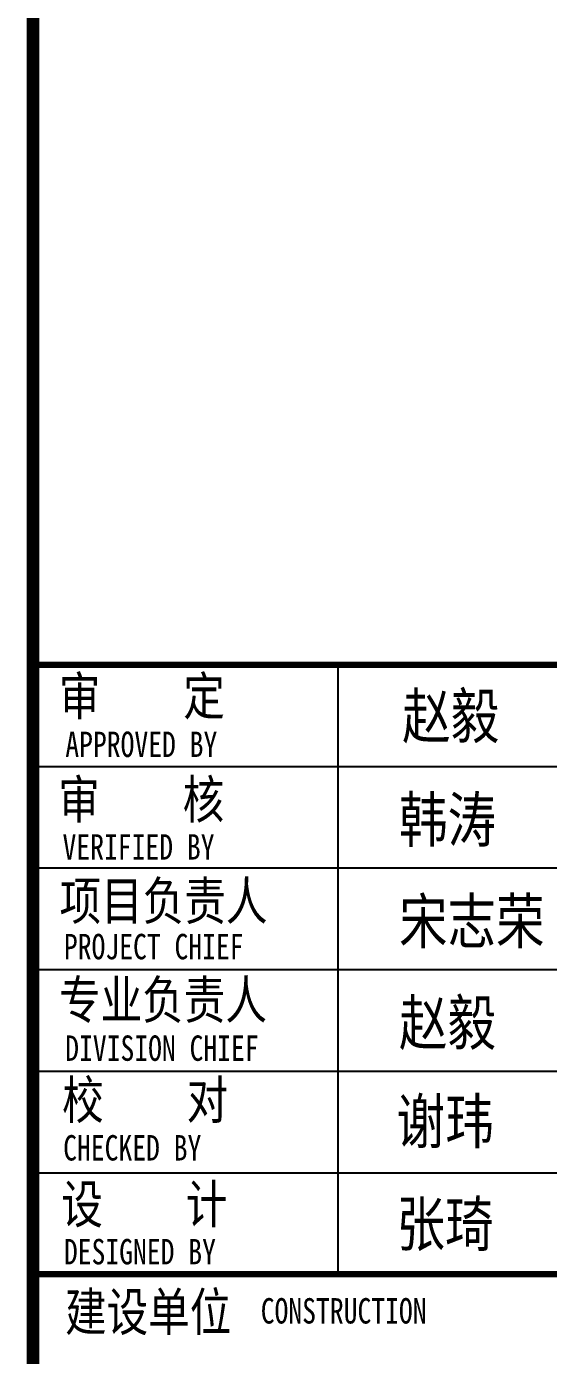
# Model space of a CAD drawing. Header units: inches. Extents: x -1293886 to -986005, y -15154 to 203628.
# Drawn here: x -1220284 to -1216174, y 86388 to 96854 of the extents above; entities that cross this region are included whole.
import ezdxf

# ---------------------------------------------------------------- set-up
doc = ezdxf.new("R2010")
doc.units = ezdxf.units.IN
doc.header["$LTSCALE"] = 100
doc.header["$MEASUREMENT"] = 0
doc.layers.get('0').update_dxf_attribs({"color": 252})
doc.layers.add('Q', color=7, linetype='Continuous')
doc.layers.add('TK', color=142, linetype='Continuous')
doc.styles.add('HYZT1', font='SimSun.ttf', dxfattribs={"width": 0.8})

# ---------------------------------------------------------------- blocks, each defined once
blk = doc.blocks.new('A$C05385F37')
at = {"layer": 'TK'}
for p, q in [((-8000, -26600), (-1000, -26600)), ((-1000, -26600), (-8000, -26600)), ((-8000, -26600), (-1000, -26600)), ((-8000, -26600), (-2830, -26600)), ((-8000, -26600), (-1000, -26600)), ((-8000, -26600), (-1000, -26600)), ((-8000, -26600), (-1000, -26600)), ((-5600, -26600), (-5600, -31400)), ((-8000, -27400), (-1000, -27400)), ((-8000, -28200), (-1000, -28200)), ((-8000, -29000), (-1000, -29000)), ((-8000, -29800), (-1000, -29800)), ((-8000, -30600), (-1000, -30600)), ((-8000, -31400), (-1000, -31400)), ((-8000, -31400), (-1000, -31400)), ((-8000, -31400), (-1000, -31400)), ((-8000, -31400), (-1000, -31400))]:
    blk.add_line(p, q, dxfattribs=at)
for points, const_width in [([(-8000, -1000), (-8000, -41000)], 100), ([(-8000, -26600), (-1000, -26600)], 50), ([(-1000, -26600), (-8000, -26600)], 50), ([(-1000, -26600), (-7944, -26600)], 50), ([(-8000, -31400), (-1000, -31400)], 50), ([(-1000, -31400), (-8000, -31400)], 50), ([(-1000, -31400), (-8000, -31400)], 50)]:
    blk.add_lwpolyline(points, dxfattribs=dict(at, const_width=const_width))
at = {"layer": 'TK', "style": 'HYZT1', "width": 0.8}
for s, height, p in [('审    定  ', 300, (-7796, -26996)), ('APPROVED BY', 200, (-7745, -27326)), ('审    核  ', 300, (-7801, -27810)), ('VERIFIED BY', 200, (-7767, -28134)), ('项目负责人', 300, (-7790, -28609)), ('PROJECT CHIEF', 200, (-7756, -28919)), ('专业负责人', 300, (-7794, -29388)), ('DIVISION CHIEF', 200, (-7746, -29719)), ('校    对 ', 300, (-7770, -30176)), ('CHECKED BY', 200, (-7762, -30504)), ('设    计 ', 300, (-7776, -30998)), ('DESIGNED BY', 200, (-7756, -31322)), ('建设单位', 300, (-7747, -31846)), ('CONSTRUCTION', 200, (-6206, -31788))]:
    blk.add_text(s, height=height, dxfattribs=at).set_placement(p)

msp = doc.modelspace()

# ---------------------------------------------------------------- block references
at = {"color": 4}
msp.add_blockref('A$C05385F37', (-1212233.8, 118427.1), dxfattribs=at)

# ---------------------------------------------------------------- texts
at = {"layer": 'Q', "style": 'HYZT1', "width": 0.8}
for s, p in [('赵毅', (-1217325.2, 91248.7)), ('韩涛', (-1217350.7, 90433)), ('宋志荣', (-1217350.7, 89633)), ('赵毅', (-1217350.7, 88833)), ('谢玮', (-1217370, 88056.4)), ('张琦', (-1217370, 87248.7))]:
    msp.add_text(s, height=350, dxfattribs=at).set_placement(p)

doc.saveas('drawing.dxf')
